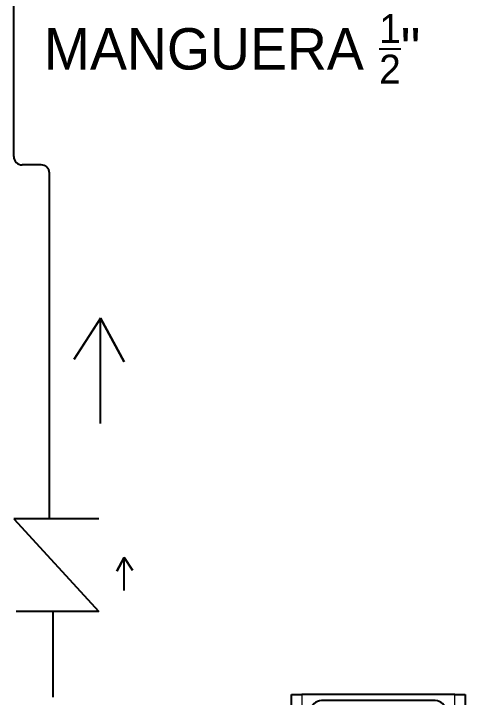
# Model space of a CAD drawing. Header units: millimetres. Extents: x 15 to 265, y 10 to 205.
# Drawn here: x 203.39 to 219.75, y 82.48 to 107.26 of the extents above; entities that cross this region are included whole.
import ezdxf

# ---------------------------------------------------------------- set-up
doc = ezdxf.new("R2010")
doc.units = ezdxf.units.MM
doc.linetypes.add('PHANTOM', pattern=[12.7, 6.35, -1.27, 1.27, -1.27, 1.27, -1.27])
doc.layers.add('WIRENO', color=250, linetype='Continuous')
doc.layers.add('WIRES', color=7, linetype='Continuous')
doc.styles.get("Standard").update_dxf_attribs({"font": 'tahoma.ttf'})

# ---------------------------------------------------------------- blocks, each defined once
blk = doc.blocks.new('check')
at = {"layer": 'WIRENO'}
for p, q in [((69.936, 166.539), (69.442, 166.854)), ((69.442, 166.854), (69.932, 166.539)), ((68.664, 166.539), (69.936, 166.539)), ((69.936, 166.539), (69.408, 166.251)), ((69.408, 166.251), (69.936, 166.539)), ((71.428, 162.267), (67.847, 165.554)), ((67.847, 165.554), (67.847, 162.363)), ((71.428, 165.554), (71.428, 162.267))]:
    blk.add_line(p, q, dxfattribs=at)
blk = doc.blocks.new('presostato')
at = {"color": 7, "linetype": 'Continuous', "lineweight": 25}
for p, q in [((96.679, 85.74), (96.679, 90.315)), ((96.679, 90.315), (97.054, 90.315)), ((102.604, 90.315), (97.054, 90.315)), ((102.604, 90.315), (102.979, 90.315)), ((102.979, 90.315), (102.979, 85.74)), ((101.891, 90.09), (97.766, 90.09)), ((97.391, 89.715), (97.391, 86.34)), ((102.266, 86.34), (102.266, 89.715)), ((101.403, 86.552), (101.403, 86.252)), ((101.928, 86.627), (101.478, 86.627)), ((102.003, 86.252), (102.003, 86.552)), ((101.478, 86.177), (101.928, 86.177)), ((97.766, 85.965), (101.891, 85.965)), ((97.054, 85.74), (96.679, 85.74)), ((97.054, 85.74), (102.604, 85.74)), ((102.979, 85.74), (102.604, 85.74)), ((99.304, 85.365), (97.804, 85.365)), ((97.935, 84.615), (97.935, 85.365)), ((98.245, 84.615), (98.245, 85.365)), ((98.863, 84.615), (98.863, 85.365)), ((99.173, 84.615), (99.173, 85.365)), ((98.245, 84.615), (97.935, 84.615)), ((98.059, 84.615), (98.059, 83.528)), ((98.863, 84.615), (98.245, 84.615)), ((99.173, 84.615), (98.863, 84.615)), ((99.049, 83.528), (99.049, 84.615)), ((98.059, 83.528), (98.096, 83.49)), ((98.059, 83.528), (99.049, 83.528)), ((99.011, 83.49), (98.096, 83.49)), ((99.011, 83.49), (99.049, 83.528))]:
    blk.add_line(p, q, dxfattribs=at)
at = {"color": 8, "linetype": 'PHANTOM', "lineweight": 18}
for p, q in [((97.054, 90.315), (97.054, 85.74)), ((102.604, 85.74), (102.604, 90.315))]:
    blk.add_line(p, q, dxfattribs=at)
at = {"color": 7, "linetype": 'Continuous', "lineweight": 18}
for p, q in [((98.096, 83.49), (98.096, 84.615)), ((99.011, 83.49), (99.011, 84.615))]:
    blk.add_line(p, q, dxfattribs=at)
at = {"color": 7, "linetype": 'Continuous', "lineweight": 25}
for centre, radius, start, end in [((97.766, 89.715), 0.375, 90, 180), ((101.891, 89.715), 0.375, 0, 90), ((101.478, 86.552), 0.075, 90, 180), ((101.928, 86.552), 0.075, 0, 90), ((97.766, 86.34), 0.375, 180, 270), ((101.891, 86.34), 0.375, 270, 0), ((101.478, 86.252), 0.075, 180, 270), ((101.928, 86.252), 0.075, 270, 0), ((97.804, 85.74), 0.375, 180, 270), ((99.304, 85.74), 0.375, 270, 0)]:
    blk.add_arc(centre, radius, start, end, dxfattribs=at)
blk = doc.blocks.new('flecha')
at = {"layer": 'WIRENO'}
for p, q in [((150.947, 172.882), (152.531, 173.745)), ((152.531, 173.745), (150.949, 172.882)), ((154.763, 172.882), (150.947, 172.882)), ((150.949, 172.882), (152.43, 171.936)), ((152.43, 171.936), (150.96, 172.882))]:
    blk.add_line(p, q, dxfattribs=at)

msp = doc.modelspace()

# ---------------------------------------------------------------- linework, layer by layer
at = {"layer": 'WIRES'}
for p, q in [((203.396, 102.083), (203.396, 114.619)), ((204.384, 101.783), (203.696, 101.783)), ((204.684, 88.947), (204.684, 101.483)), ((204.818, 82.477), (204.818, 85.594))]:
    msp.add_line(p, q, dxfattribs=at)
for centre, start, end in [((203.696, 102.083), 180, 270), ((204.384, 101.483), 0, 90)]:
    msp.add_arc(centre, 0.3, start, end, dxfattribs=at)

# ---------------------------------------------------------------- block references
at = {"layer": 'WIRENO', "rotation": 270}
msp.add_blockref('flecha', (33.651, 247.173), dxfattribs=at)
at = {"layer": 'WIRENO', "xscale": -0.9375, "yscale": 0.9375, "zscale": 0.9375, "rotation": 270}
msp.add_blockref('check', (51.266, 21.983), dxfattribs=at)
at = {"layer": 'WIRENO'}
msp.add_blockref('presostato', (116.775, -7.732), dxfattribs=at)

# ---------------------------------------------------------------- texts
at = {"layer": 'WIRENO', "insert": (204.486, 107.249), "char_height": 2, "attachment_point": 1}
msp.add_mtext_dynamic_manual_height_columns('\\A1;{\\fBahnschrift Light|b0|i0|c0|p34;\\H0.75x;MANGUERA \\H0.7x;\\S1/2;\\H1.4286x;"\\H1.3333x; }', width=18.64921, gutter_width=12.347, heights=[0], dxfattribs=at)

doc.saveas('drawing.dxf')
